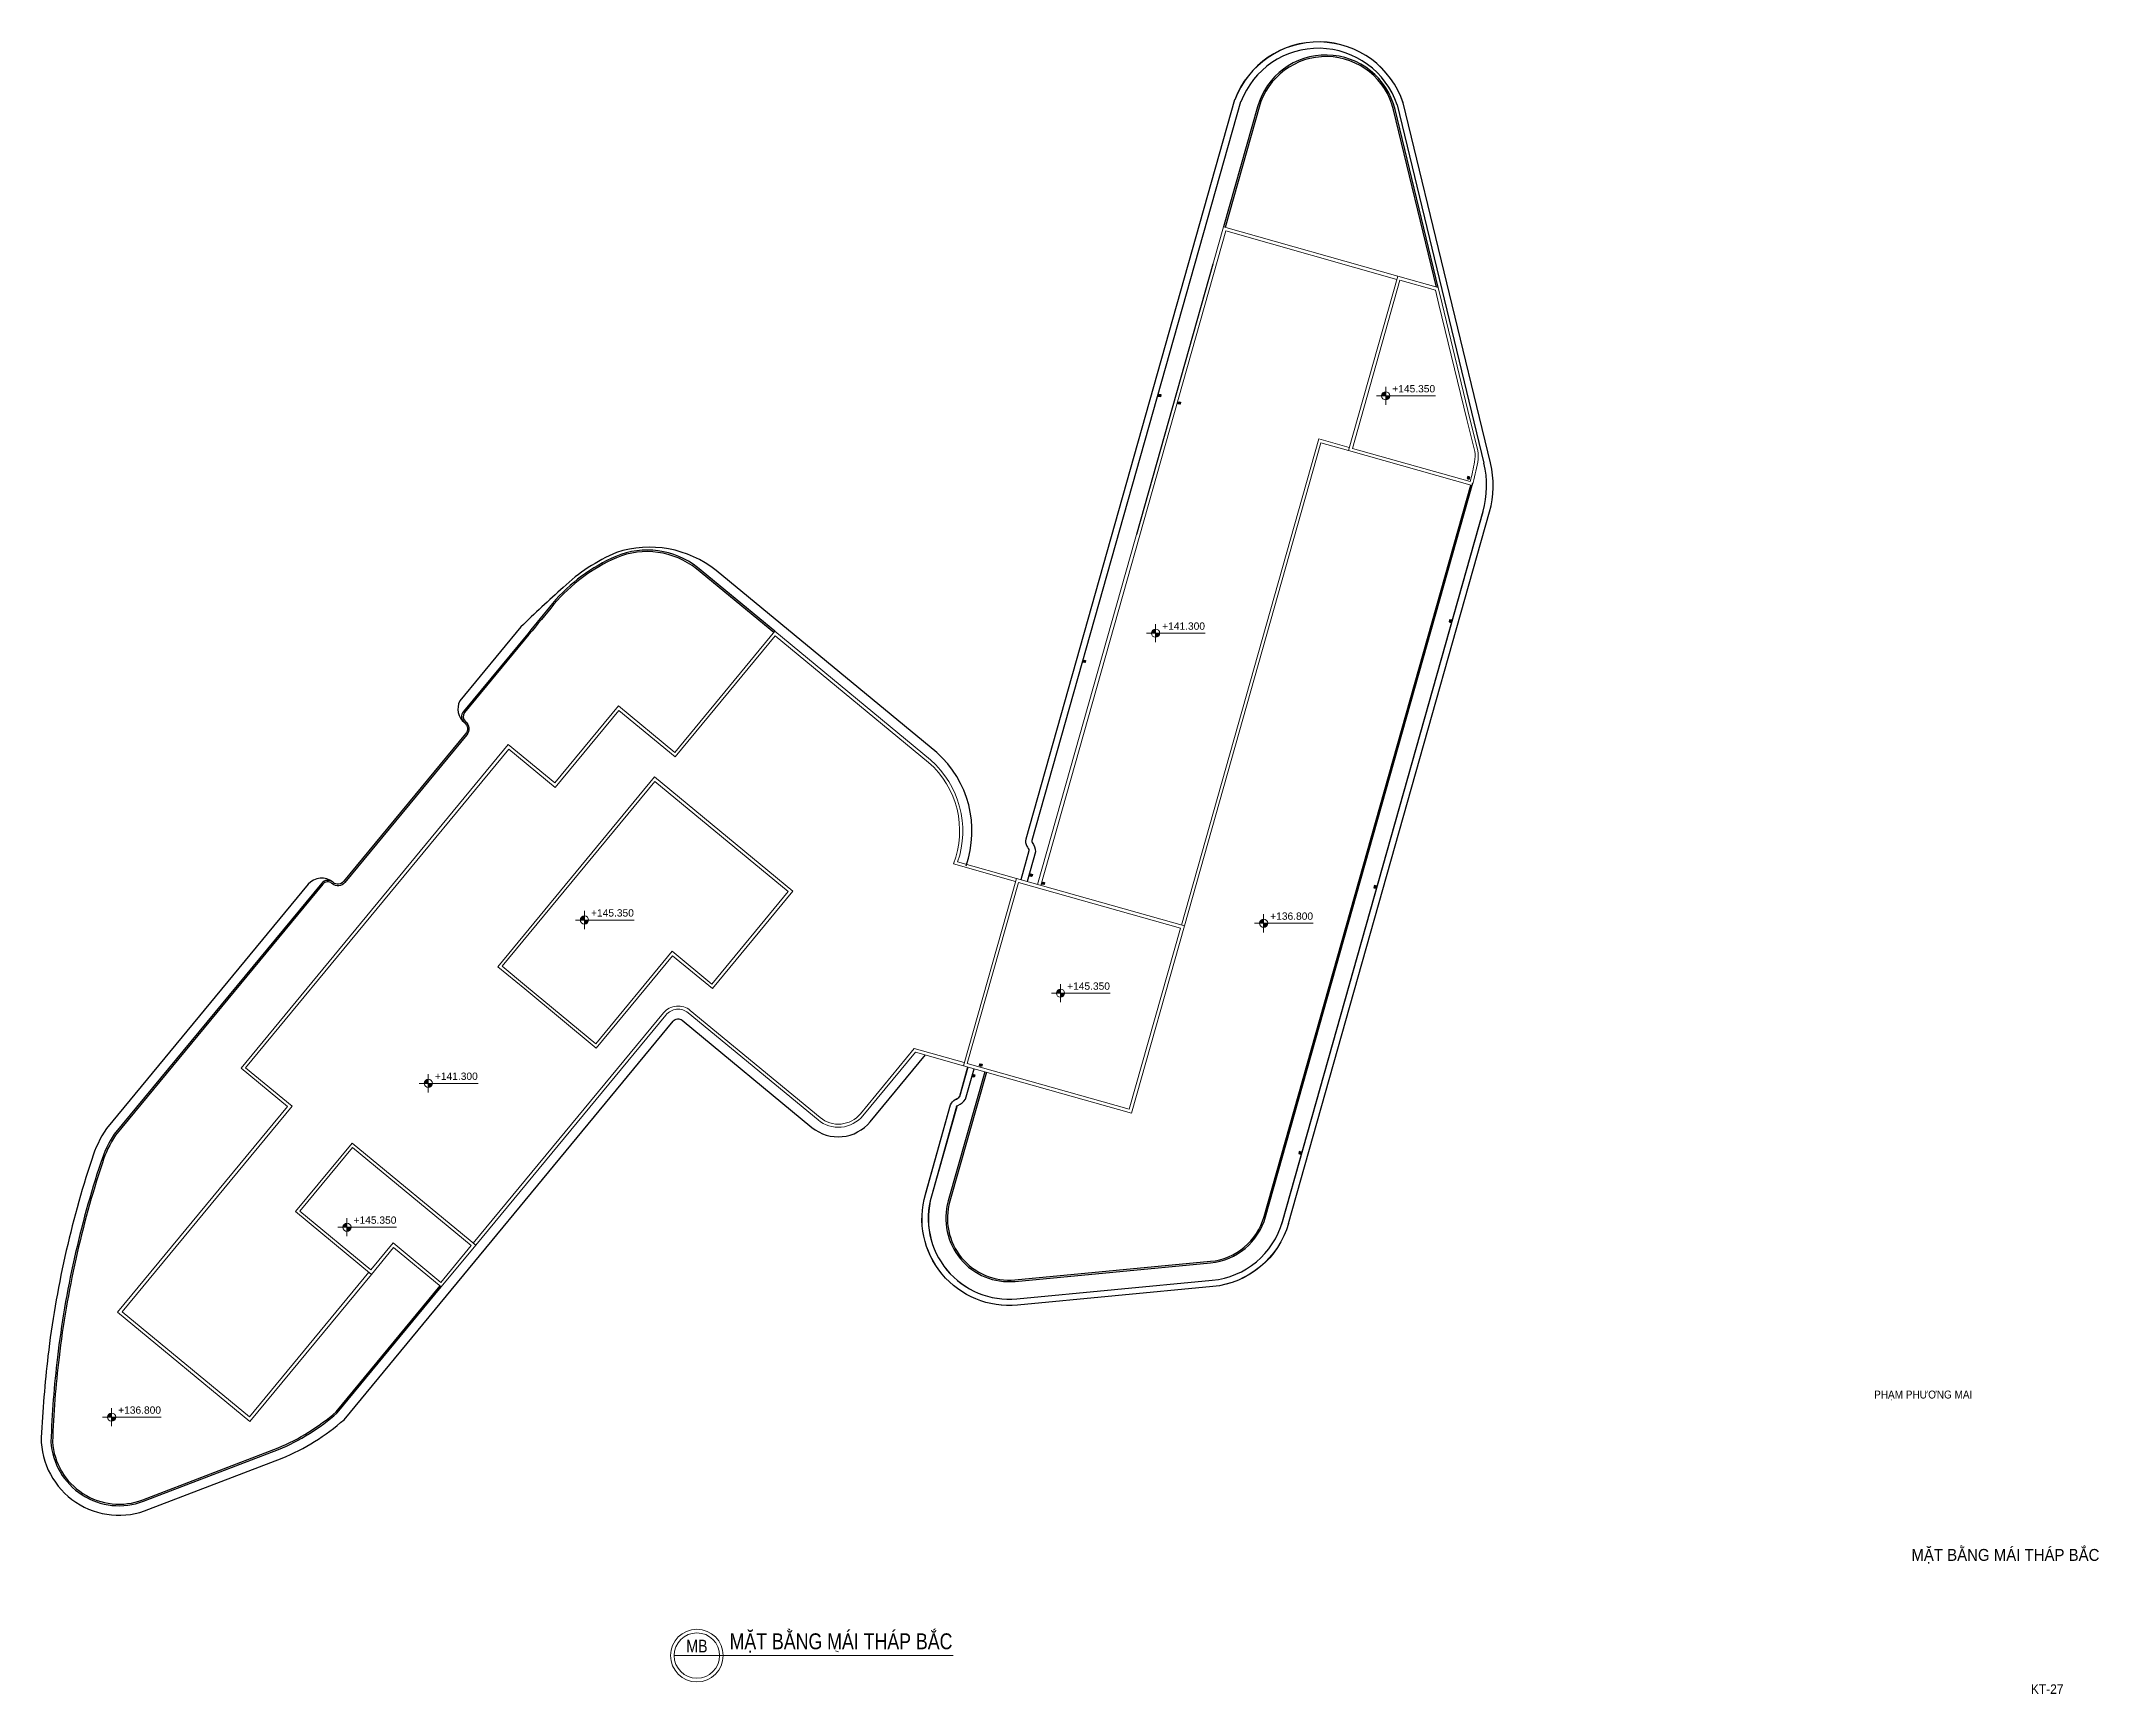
# Model space of a CAD drawing. Header units: millimetres. Extents: x 73618 to 212673, y -16124 to 209326.
# Drawn here: x 83110 to 212673, y 105261 to 209326 of the extents above; entities that cross this region are included whole.
import ezdxf
from ezdxf.enums import TextEntityAlignment as Align
from ezdxf.xclip import XClip

# ---------------------------------------------------------------- set-up
doc = ezdxf.new("R2010")
doc.units = ezdxf.units.MM
doc.header["$LTSCALE"] = 100
doc.header["$MEASUREMENT"] = 0
doc.header["$XCLIPFRAME"] = 0
doc.linetypes.add('Xref_NT1+NT2_MBDV Cot vach_220729$0$ACAD_ISO02W100', pattern=[15, 12, -3])
for name, color, linetype in [('A-CORE-OTLN', 160, 'Continuous'), ('A-WALL', 11, 'Continuous'), ('ccu12-Thay', 7, 'Continuous'), ('NDT Thiet bi', 40, 'Continuous'), ('Xref_NT1+NT2_MBDV Cot vach_220729$0$ccu12-Thay', 7, 'Continuous'), ('Xref_NT1+NT2_MBDV Cot vach_220729$0$KT-Net manh', 139, 'Continuous')]:
    doc.layers.add(name, color=color, linetype=linetype)
for name, color, linetype, lineweight in [('KT-Ghi chu', 7, 'Continuous', 15), ('KT-Net thay', 7, 'Continuous', 15), ('KT-TMB', 7, 'Continuous', 0), ('Xref_NT1+NT2_MBDV Cot vach_220729$0$KT-Kich thuoc', 159, 'Continuous', 18), ('Xref_NT1+NT2_MBDV Cot vach_220729$0$KT-Noi that', 36, 'Continuous', 9)]:
    doc.layers.add(name, color=color, linetype=linetype, lineweight=lineweight)
doc.styles.add('51KHUNG TEN$0$khung ten A1$1$Standard', font='VHARIAL.TTF', dxfattribs={"width": 0.9})
doc.styles.add('Arial', font='arial.ttf', dxfattribs={"width": 0.7})
doc.styles.add('font unicode ccu', font='arial.ttf')
doc.styles.add('Xref_NT1+NT2_MBDV Cot vach_220729$0$ROMANS', font='ROMANS.SHX')
doc.styles.add('Xref_NT1+NT2_MBDV Cot vach_220729$0$xref.N.Cot vach tang N2$0$DIM', font='vnsimli.shx', dxfattribs={"width": 0.7})
doc.dimstyles.new('Xref_NT1+NT2_MBDV Cot vach_220729$0$xref.N.Cot vach tang N2$0$CCU 1-100 A1', dxfattribs={"dimscale": 100, "dimtxt": 2.2, "dimasz": 1, "dimexe": 1, "dimexo": 0, "dimgap": 1, "dimtad": 1, "dimdec": 0, "dimdsep": 46, "dimtxsty": 'Xref_NT1+NT2_MBDV Cot vach_220729$0$xref.N.Cot vach tang N2$0$DIM', "dimblk1": 'Xref_NT1+NT2_MBDV Cot vach_220729$0$xref.N.Cot vach tang N2$0$_ARCHTICK', "dimblk2": 'Xref_NT1+NT2_MBDV Cot vach_220729$0$xref.N.Cot vach tang N2$0$_ARCHTICK', "dimsah": 1, "dimcen": 0, "dimdle": 1, "dimclrd": 256, "dimclre": 256, "dimclrt": 31, "dimadec": 0, "dimazin": 0, "dimtfac": 1, "dimtdec": 0, "dimtix": 1, "dimtmove": 2, "dimatfit": 3, "dimldrblk": 'Xref_NT1+NT2_MBDV Cot vach_220729$0$xref.N.Cot vach tang N2$0$_ARCHTICK', "dimfxl": 8, "dimtolj": 1, "dimarcsym": 0})

# ---------------------------------------------------------------- blocks, each defined once
blk = doc.blocks.new('*U23')
at = {"linetype": 'Continuous', "ltscale": 2}
blk.add_line((7.15, 0), (-7.15, 0), dxfattribs=at)
blk.add_lwpolyline([(7.15, 0), (80.7, 0)], dxfattribs=at)
for radius in [8.28, 7.15]:
    blk.add_circle((0, 0), radius, dxfattribs=at)
at = {"layer": 'KT-Ghi chu', "color": 7, "style": 'Arial', "width": 0.8}
for tag, p, height in [('TENHINHVE', (10.3, 2), 5), ('TILE', (10.65, -6.44), 3.5)]:
    blk.add_attdef(tag, p, '', height=height, dxfattribs=at)
at = {"layer": 'KT-Ghi chu', "color": 7, "style": 'Arial'}
for tag, width, p in [('CHITIET', 0.8, (0, 1)), ('KYHIEU', 0.45, (0, -4))]:
    blk.add_attdef(tag, text='', height=3, dxfattribs=dict(at, width=width)).set_placement(p, align=Align.CENTER)
blk = doc.blocks.new('Xref_NT1+NT2_MBDV Cot vach_220729$0$xref.N.Cot vach tang N2$0$_Open90')
at = {"color": 0, "linetype": 'ByBlock', "lineweight": -2}
for p, q in [((0, 0), (-1, 0)), ((-0.5, 0.5), (0, 0)), ((0, 0), (-0.5, -0.5))]:
    blk.add_line(p, q, dxfattribs=at)
blk = doc.blocks.new('*D14')
at = {"layer": 'Defpoints', "color": 0, "transparency": 16777216}
for p in [(-424, -515), (-353, -515, 0), (-353, -2115, 0)]:
    blk.add_point(p, dxfattribs=at)
at = {"layer": 'Xref_NT1+NT2_MBDV Cot vach_220729$0$KT-Noi that', "color": 5, "transparency": 16777216}
for p, q in [((-353, -515), (-474, -515)), ((-424, -565), (-424, -1155)), ((-353, -2115), (-474, -2115)), ((-424, -2065), (-424, -1512))]:
    blk.add_line(p, q, dxfattribs=at)
at = {"layer": 'Xref_NT1+NT2_MBDV Cot vach_220729$0$KT-Noi that', "color": 5, "transparency": 16777216, "xscale": 50, "yscale": 50, "zscale": 50}
for p, rotation in [((-424, -515), 90), ((-424, -2115), 270)]:
    blk.add_blockref('Xref_NT1+NT2_MBDV Cot vach_220729$0$xref.N.Cot vach tang N2$0$_Open90', p, dxfattribs=dict(at, rotation=rotation))
at = {"layer": 'Xref_NT1+NT2_MBDV Cot vach_220729$0$KT-Noi that', "color": 5, "transparency": 16777216, "insert": (-424, -1333), "char_height": 110, "attachment_point": 5, "rotation": 90, "style": 'Xref_NT1+NT2_MBDV Cot vach_220729$0$xref.N.Cot vach tang N2$0$DIM'}
blk.add_mtext('\\A1;1600', dxfattribs=at)
blk = doc.blocks.new('Xref_NT1+NT2_MBDV Cot vach_220729$0$xref.N.Cot vach tang N2$0$_ARCHTICK')
at = {"color": 0, "linetype": 'ByBlock', "const_width": 0.15}
blk.add_lwpolyline([(-0.5, -0.5), (0.5, 0.5)], dxfattribs=at)
blk = doc.blocks.new('*D15')
at = {"layer": 'Defpoints', "color": 0, "transparency": 16777216}
for p in [(-2310, -615), (-2310, -827), (-210, -615)]:
    blk.add_point(p, dxfattribs=at)
at = {"layer": 'Xref_NT1+NT2_MBDV Cot vach_220729$0$KT-Noi that', "color": 5, "transparency": 16777216}
for p, q in [((-2310, -615), (-2310, -877)), ((-260, -827), (-2260, -827)), ((-210, -615), (-210, -877))]:
    blk.add_line(p, q, dxfattribs=at)
at = {"layer": 'Xref_NT1+NT2_MBDV Cot vach_220729$0$KT-Noi that', "color": 5, "transparency": 16777216, "xscale": 50, "yscale": 50, "zscale": 50, "rotation": 180}
blk.add_blockref('Xref_NT1+NT2_MBDV Cot vach_220729$0$xref.N.Cot vach tang N2$0$_Open90', (-2310, -827), dxfattribs=at)
at = {"layer": 'Xref_NT1+NT2_MBDV Cot vach_220729$0$KT-Noi that', "color": 5, "transparency": 16777216, "xscale": 50, "yscale": 50, "zscale": 50}
blk.add_blockref('Xref_NT1+NT2_MBDV Cot vach_220729$0$xref.N.Cot vach tang N2$0$_Open90', (-210, -827), dxfattribs=at)
at = {"layer": 'Xref_NT1+NT2_MBDV Cot vach_220729$0$KT-Noi that', "color": 5, "transparency": 16777216, "insert": (-1260, -722), "char_height": 110, "attachment_point": 5, "style": 'Xref_NT1+NT2_MBDV Cot vach_220729$0$xref.N.Cot vach tang N2$0$DIM'}
blk.add_mtext('\\A1;2100', dxfattribs=at)
blk = doc.blocks.new('WWWWW11')
at = {"layer": 'ccu12-Thay', "color": 251}
for p, q in [((596220.8, 2307391.75, -0.04), (596207.66, 2307345.22, -0.04)), ((596223.43, 2307321.23, -0.04), (596236.07, 2307365.96, -0.04)), ((596223.81, 2307321.12, -0.04), (596236.47, 2307365.92, -0.04))]:
    blk.add_line(p, q, dxfattribs=at)
at = {"layer": 'ccu12-Thay', "color": 251, "extrusion": (-3.81165e-21, -3.29453e-06, 1)}
for points, elevation in [([(596203.51, 2307343.63, 0.304579), (596201.67, 2307350.76), (596187.78, 2307362.23, 0.252641), (596181.5, 2307363.36, 0.090278), (596178.14, 2307361.16, 0.010865), (596175.48, 2307358.68), (596171.63, 2307354.02)], -7.62), ([(596171.67, 2307354.07), (596171.63, 2307354.02), (596171.63, 2307354.02, 0.34775), (596171.93, 2307352.65)], -7.63), ([(596163.64, 2307342.61, -0.000441), (596163.64, 2307342.61), (596163.64, 2307342.61, 0.410403), (596162.09, 2307342.47), (596149.39, 2307327.09, 0.072498), (596148.46, 2307325.15, 0.050293), (596145.7, 2307312.76, 0.014313), (596145.27, 2307307.63, 0.533325), (596152.06, 2307303.12), (596160.44, 2307306.33, 0.081313), (596164.35, 2307308.76), (596185.07, 2307333.86, -0.414214), (596185.63, 2307333.91), (596193.81, 2307327.16, 0.414702), (596197.47, 2307327.52), (596200.95, 2307331.73)], -7.62), ([(596163.64, 2307342.61), (596163.64, 2307342.61, 0.408777), (596162.09, 2307342.47), (596149.39, 2307327.09)], -7.63)]:
    blk.add_lwpolyline(points, format="xyb", dxfattribs=dict(at, elevation=elevation))
at = {"layer": 'ccu12-Thay', "color": 251}
for centre, radius, start, end in [((596225.7, 2307389.88, -0.04), 5.63, 18.4806, 159.3504), ((596225.7, 2307389.88, -0.04), 5.23, 18.6633, 159.1677), ((596230.61, 2307367.57, -0.04), 6.09, 344.2212, 13.6119)]:
    blk.add_arc(centre, radius, start, end, dxfattribs=at)
at = {"layer": 'KT-Net thay', "elevation": 0.01}
for points in [[(596172.48, 2307319.87), (596184.46, 2307334.37, -0.414214), (596186.15, 2307334.53), (596194.32, 2307327.78, 0.4148), (596196.86, 2307328.02), (596200.25, 2307332.13)], [(596172.64, 2307319.74), (596184.61, 2307334.24, -0.414214), (596186.02, 2307334.38), (596194.19, 2307327.63, 0.41477), (596197.01, 2307327.9), (596200.32, 2307331.91)]]:
    blk.add_lwpolyline(points, format="xyb", dxfattribs=at)
for points in [[(596233.24, 2307380.04), (596230.69, 2307380.76), (596227.59, 2307369.78), (596235.38, 2307367.58), (596235.44, 2307367.77), (596235.61, 2307368.46), (596235.71, 2307368.91), (596235.76, 2307369.25), (596235.76, 2307369.6), (596235.72, 2307369.85)], [(596206.68, 2307342.84), (596217.26, 2307339.85), (596213.93, 2307328.06), (596203.34, 2307331.05)]]:
    blk.add_wipeout(points).translate(0, 0, -0.04).dxf.layer = 'Xref_NT1+NT2_MBDV Cot vach_220729$0$ccu12-Thay'
at = {"layer": 'ccu12-Thay', "color": 251}
for p, q in [((596230.66, 2307391.56, -0.04), (596236.12, 2307368.98, -0.04)), ((596236.53, 2307369, -0.04), (596231.04, 2307391.67, -0.04))]:
    blk.add_line(p, q, dxfattribs=at)
at = {"layer": 'ccu12-Thay', "elevation": -0.04}
for points in [[(596233.24, 2307380.04), (596230.52, 2307391.26, 0.771545), (596221.86, 2307391.43), (596219.72, 2307383.86)], [(596233.13, 2307380.07), (596230.43, 2307391.24, 0.771545), (596221.96, 2307391.4), (596219.82, 2307383.83)], [(596204.69, 2307330.67), (596202.39, 2307322.53, 0.5292), (596206.6, 2307317.47), (596218.91, 2307318.63, 0.308212), (596222.37, 2307321.53)], [(596204.79, 2307330.64), (596202.49, 2307322.51, 0.529222), (596206.59, 2307317.57), (596218.9, 2307318.73, 0.308199), (596222.28, 2307321.55, 0.308199)]]:
    blk.add_lwpolyline(points, format="xyb", dxfattribs=at)
at = {"layer": 'ccu12-Thay', "color": 251, "elevation": -0.04}
for points in [[(596220.42, 2307391.87), (596207.27, 2307345.32, 0.211174), (596207.34, 2307344.88, -0.147045), (596207.47, 2307344.57), (596206.96, 2307342.76)], [(596207.66, 2307345.22, 0.189782), (596207.67, 2307345.11, -0.161304), (596207.88, 2307344.52), (596207.35, 2307342.65)], [(596223.81, 2307321.12, -0.308402), (596219.05, 2307317.14), (596206.74, 2307315.97, -0.528944), (596200.95, 2307322.95), (596202.54, 2307328.58, -0.211174), (596202.83, 2307328.92, 0.147045), (596203.11, 2307329.12), (596203.63, 2307330.97)], [(596202.92, 2307328.46, -0.189782), (596202.99, 2307328.55, 0.161304), (596203.47, 2307328.94), (596204.02, 2307330.86)], [(596202.92, 2307328.46, -0.189782), (596202.99, 2307328.55, 0.161304), (596203.47, 2307328.94), (596204.02, 2307330.86)], [(596202.92, 2307328.47), (596201.33, 2307322.84, 0.529001), (596206.7, 2307316.37), (596219.01, 2307317.54, 0.308368), (596223.43, 2307321.23)]]:
    blk.add_lwpolyline(points, format="xyb", dxfattribs=at)
at = {"layer": 'ccu12-Thay', "elevation": -0.04}
for points in [[(596222.37, 2307321.53), (596235.43, 2307367.74)], [(596222.28, 2307321.55), (596235.29, 2307367.61)]]:
    blk.add_lwpolyline(points, dxfattribs=at)
at = {"layer": 'ccu12-Thay', "color": 251}
blk.add_arc((596230.33, 2307367.58, -0.04), 5.96, 344.2212, 13.6119, dxfattribs=at)
at = {"layer": 'KT-Net thay'}
for p, q in [((596206.62, 2307342.65, -0.04), (596202.72, 2307343.75, -0.04)), ((596206.68, 2307342.84, -0.04), (596202.98, 2307343.88, -0.04)), ((596203.34, 2307331.05, -0.04), (596200.32, 2307331.91, -0.04))]:
    blk.add_line(p, q, dxfattribs=at)
at = {"layer": 'KT-Net thay', "elevation": -0.04}
for points in [[(596208.02, 2307342.46), (596219.72, 2307383.86)], [(596208.21, 2307342.4), (596219.86, 2307383.61)], [(596219.72, 2307383.86), (596230.69, 2307380.76)], [(596219.86, 2307383.61), (596230.64, 2307380.56)], [(596227.64, 2307369.97), (596225.72, 2307370.52), (596217.07, 2307339.9)], [(596227.59, 2307369.78), (596225.86, 2307370.27), (596217.26, 2307339.85)], [(596206.66, 2307342.79), (596206.68, 2307342.84)], [(596203.4, 2307331.24), (596200.25, 2307332.13)], [(596203.34, 2307331.05), (596203.34, 2307331.05), (596203.34, 2307331.05)]]:
    blk.add_lwpolyline(points, dxfattribs=at)
for points in [[(596233.49, 2307379.03), (596233.24, 2307380.04), (596230.69, 2307380.76), (596227.59, 2307369.78), (596235.38, 2307367.58, 0.028488), (596235.73, 2307369.05, 0.086764), (596235.73, 2307369.78), (596235.24, 2307371.78)], [(596233.29, 2307378.98), (596233.08, 2307379.88), (596230.83, 2307380.51), (596227.84, 2307369.92), (596235.25, 2307367.83, 0.024713), (596235.53, 2307369.08, 0.08587), (596235.54, 2307369.73), (596235.05, 2307371.73)]]:
    blk.add_lwpolyline(points, format="xyb", close=True, dxfattribs=at)
at = {"layer": 'KT-Net thay', "elevation": 0.01}
for points in [[(596202.98, 2307343.88, 0.30477), (596201.28, 2307350.3), (596191.47, 2307358.4), (596185.17, 2307350.77), (596181.62, 2307353.7), (596177.61, 2307348.85), (596174.69, 2307351.27), (596157.86, 2307330.89), (596160.79, 2307328.47), (596150.09, 2307315.52), (596158.42, 2307308.65), (596166.07, 2307317.91)], [(596202.72, 2307343.75, 0.314729), (596201.15, 2307350.15), (596191.49, 2307358.12), (596185.19, 2307350.49), (596181.65, 2307353.42), (596177.64, 2307348.57), (596174.72, 2307350.99), (596158.14, 2307330.92), (596161.07, 2307328.5), (596150.38, 2307315.55), (596158.39, 2307308.93), (596165.91, 2307318.04)]]:
    blk.add_lwpolyline(points, format="xyb", dxfattribs=at)
at = {"layer": 'KT-Net thay', "elevation": -0.04}
for points in [[(596206.68, 2307342.84), (596217.26, 2307339.85), (596213.93, 2307328.06), (596203.34, 2307331.05)], [(596206.81, 2307342.59), (596217.01, 2307339.71), (596213.79, 2307328.31), (596203.59, 2307331.19)]]:
    blk.add_lwpolyline(points, close=True, dxfattribs=at)
at = {"color": 2}
for points, z in [([(596174.02, 2307337.28), (596180.23, 2307332.15), (596185.03, 2307337.97), (596187.54, 2307335.9), (596192.6, 2307342.03), (596183.89, 2307349.23)], -0.04), ([(596164.85, 2307326.18), (596172.64, 2307319.74), (596170.47, 2307317.12), (596167.47, 2307319.61), (596166.07, 2307317.91), (596161.29, 2307321.86)], 0.01)]:
    blk.add_wipeout(points, dxfattribs=at).translate(0, 0, z).dxf.layer = 'A-WALL'
at = {"layer": 'KT-Net thay'}
for points, elevation in [([(596175.72, 2307335.88), (596180.23, 2307332.15), (596185.03, 2307337.97), (596187.54, 2307335.9), (596192.6, 2307342.03), (596183.89, 2307349.23), (596174.02, 2307337.28)], -0.04), ([(596175.84, 2307336.03), (596180.2, 2307332.43), (596185.01, 2307338.25), (596187.51, 2307336.18), (596192.32, 2307342.01), (596183.92, 2307348.95), (596174.3, 2307337.31)], -0.04), ([(596166.07, 2307317.91), (596167.47, 2307319.61), (596170.47, 2307317.12), (596172.64, 2307319.74), (596164.85, 2307326.18), (596161.29, 2307321.86)], 0.01), ([(596166.04, 2307318.19), (596167.44, 2307319.89), (596170.45, 2307317.4), (596172.36, 2307319.72), (596164.88, 2307325.89), (596161.57, 2307321.88)], 0.01)]:
    blk.add_lwpolyline(points, close=True, dxfattribs=dict(at, elevation=elevation))
at = {"layer": 'KT-Net thay', "elevation": -0.04}
for points in [[(596172.48, 2307319.87), (596172.64, 2307319.74)], [(596166.07, 2307317.91), (596165.91, 2307318.04)]]:
    blk.add_lwpolyline(points, dxfattribs=at)
at = {"layer": 'Xref_NT1+NT2_MBDV Cot vach_220729$0$ccu12-Thay', "extrusion": (-3.81165e-21, -3.29453e-06, 1), "elevation": -7.63}
for points in [[(596191.47, 2307358.4), (596186.6, 2307362.42, 0.272256), (596181.46, 2307363.12, 0.114295), (596177.48, 2307360.16, -0.000247), (596175.91, 2307358.25), (596171.86, 2307353.35, 0.413726), (596171.93, 2307352.65), (596171.93, 2307352.65, -0.414311), (596172, 2307351.94), (596164.31, 2307342.64, -0.414153), (596163.68, 2307342.58), (596163.64, 2307342.61, 0.414214), (596162.94, 2307342.54), (596149.88, 2307326.73, 0.071626), (596149.03, 2307324.96, 0.050313), (596146.3, 2307312.69, 0.020998), (596145.89, 2307307.37, 0.50406), (596151.71, 2307303.62), (596160.22, 2307306.88, 0.080267), (596163.92, 2307309.18), (596170.47, 2307317.12)], [(596191.4, 2307358.33), (596186.54, 2307362.34, 0.272153), (596181.5, 2307363.03, 0.114259), (596177.56, 2307360.1, -0.000247), (596175.99, 2307358.19), (596171.94, 2307353.29, 0.413691), (596171.99, 2307352.72), (596171.99, 2307352.72, -0.414311), (596172.07, 2307351.88), (596164.39, 2307342.58, -0.414153), (596163.62, 2307342.5), (596163.58, 2307342.53, 0.414214), (596163.01, 2307342.48), (596149.96, 2307326.67, 0.07147), (596149.13, 2307324.93, 0.050316), (596146.4, 2307312.68, 0.020978), (596145.99, 2307307.37, 0.503675), (596151.67, 2307303.71), (596160.19, 2307306.98, 0.080087), (596163.84, 2307309.25), (596170.4, 2307317.19)]]:
    blk.add_lwpolyline(points, format="xyb", dxfattribs=at)
blk = doc.blocks.new('*U29')
at = {"layer": 'KT-Ghi chu'}
h = blk.add_hatch(color=256, dxfattribs=at)
edge = h.paths.add_edge_path()
edge.add_ellipse((286, 0), major_axis=(91.4, 91.4), ratio=1, start_angle=45, end_angle=135)
edge.add_line((156, 0), (286, 0))
edge.add_line((286, 0), (286, 129))
h = blk.add_hatch(color=256, dxfattribs=at)
edge = h.paths.add_edge_path()
edge.add_ellipse((286, 0), major_axis=(91.4, 91.4), ratio=1, start_angle=225, end_angle=315)
edge.add_line((415, 0), (286, 0))
edge.add_line((286, 0), (286, -129))
for p, q in [((286, 286), (286, -286)), ((1850, 0), (0, 0))]:
    blk.add_line(p, q, dxfattribs=at)
blk.add_circle((286, 0), 129, dxfattribs=at)
at = {"style": 'font unicode ccu'}
for tag, p in [('FL', (493, 109)), ('SL', (490, -337))]:
    blk.add_attdef(tag, p, '', height=230, dxfattribs=at)
blk = doc.blocks.new('BA')
at = {"layer": 'NDT Thiet bi'}
for p, q in [((-23606, -408374), (-23661, -408374)), ((-23606, -408374), (-23659, -408360)), ((-23606, -408374), (-23659, -408389)), ((-23606, -408374), (-23654, -408347)), ((-23606, -408374), (-23654, -408402)), ((-23645, -408335), (-23606, -408374)), ((-23645, -408413), (-23606, -408374)), ((-23606, -408374), (-23633, -408327)), ((-23606, -408374), (-23633, -408422)), ((-23606, -408374), (-23620, -408321)), ((-23606, -408374), (-23620, -408428)), ((-23606, -408391), (-23606, -408319)), ((-23606, -408374), (-23592, -408321)), ((-23606, -408374), (-23578, -408327)), ((-23567, -408335), (-23606, -408374)), ((-23606, -408374), (-23558, -408347)), ((-23606, -408374), (-23553, -408360)), ((-23606, -408374), (-23551, -408374)), ((-23606, -408374), (-23578, -408422)), ((-23606, -408374), (-23553, -408389)), ((-23606, -408374), (-23558, -408402)), ((-23567, -408413), (-23606, -408374)), ((-23606, -408374), (-23592, -408428)), ((-23606, -408391), (-23606, -408429)), ((-23589, -408374), (-23551, -408374))]:
    blk.add_line(p, q, dxfattribs=at)
blk.add_lwpolyline([(-23680, -408448), (-23532, -408448), (-23532, -408301), (-23680, -408301)], close=True, dxfattribs=at)
blk.add_circle((-23606, -408374), 55, dxfattribs=at)
blk = doc.blocks.new('Xref_NT1+NT2_MBDV Cot vach_220729$0$TMCC')
at = {"layer": 'Xref_NT1+NT2_MBDV Cot vach_220729$0$KT-Noi that', "linetype": 'Continuous', "ltscale": 2}
for p, q in [((-2510, -665, 0), (-2560, -665, 0)), ((-2560, -665, 0), (-2560, -715, 0)), ((-2560, -715, 0), (-2510, -715, 0)), ((-2555, -1815, 0), (-2555, -715, 0)), ((-2515, -215, 0), (-2515, -2440, 0)), ((-2465, -215, 0), (-2515, -215, 0)), ((-2510, -715, 0), (-2510, -665, 0)), ((-2465, -2440, 0), (-2465, -215, 0)), ((-2310, -715, 0), (-2385, -715, 0)), ((-185, -490, 0), (-2310, -490, 0)), ((-2310, -490, 0), (-2310, -515, 0)), ((-210, -515, 0), (-2310, -515, 0)), ((-2310, -515, 0), (-2310, -715, 0)), ((-1938.3, -164.7, 0), (-1932.3, -167.2, 0)), ((-1938.3, -247.2, 0), (-1938.3, -164.7, 0)), ((-1932.3, -244.7, 0), (-1938.3, -247.2, 0)), ((-1932.3, -167.2, 0), (-1930.1, -202.2, 0)), ((-1930.1, -209.7, 0), (-1932.3, -244.7, 0)), ((-1930.1, -202.2, 0), (-1905.4, -202.2, 0)), ((-1905.4, -209.7, 0), (-1930.1, -209.7, 0)), ((-1905.4, -202.2, 0), (-1895.4, -202, 0)), ((-1895.4, -210.5, 0), (-1905.4, -209.7, 0)), ((-1895.4, -202, 0), (-1870, -201.5, 0)), ((-1870, -210.5, 0), (-1895.4, -210.5, 0)), ((-1870, -201.5, 0), (-1870, -210.5, 0)), ((-1839.3, -261.4, 0), (-1839.3, -150.6, 0)), ((-1798.8, -146, 0), (-1834.7, -146, 0)), ((-1798.8, -266, 0), (-1834.7, -266, 0)), ((-1794.2, -141.4, 0), (-1794.2, -110.6, 0)), ((-1794.2, -301.4, 0), (-1794.2, -270.6, 0)), ((-978.4, -106, 0), (-1789.6, -106, 0)), ((-978.4, -306, 0), (-1789.6, -306, 0)), ((-1652, -306, 0), (-1652, -106, 0)), ((-1652, -106, 0), (-1118, -106, 0)), ((-1652, -281, 0), (-1652, -131, 0)), ((-1652, -131, 0), (-1118, -131, 0)), ((-1118, -281, 0), (-1652, -281, 0)), ((-1118, -306, 0), (-1652, -306, 0)), ((-1485, -1000, 0), (-1285, -1000, 0)), ((-1485, -1530, 0), (-1485, -1000, 0)), ((-1460, -1000, 0), (-1310, -1000, 0)), ((-1460, -1530, 0), (-1460, -1000, 0)), ((-1439.5, -419, 0), (-1442, -411, 0)), ((-1442, -411, 0), (-1328, -411, 0)), ((-1390, -423, 0), (-1439.5, -419, 0)), ((-1393, -462, 0), (-1390, -452, 0)), ((-1393, -500, 0), (-1393, -462, 0)), ((-1377, -500, 0), (-1393, -500, 0)), ((-1390, -452, 0), (-1390, -423, 0)), ((-1330.5, -419, 0), (-1380, -423, 0)), ((-1380, -423, 0), (-1380, -452, 0)), ((-1380, -452, 0), (-1377, -462, 0)), ((-1377, -462, 0), (-1377, -500, 0)), ((-1328, -411, 0), (-1330.5, -419, 0)), ((-1310, -1000, 0), (-1310, -1530, 0)), ((-1285, -1000, 0), (-1285, -1530, 0)), ((-1118, -106, 0), (-1118, -306, 0)), ((-1118, -131, 0), (-1118, -281, 0)), ((-973.8, -141.4, 0), (-973.8, -110.6, 0)), ((-973.8, -301.4, 0), (-973.8, -270.6, 0)), ((-933.9, -146, 0), (-969.2, -146, 0)), ((-933.9, -266, 0), (-969.2, -266, 0)), ((-929.3, -261.4, 0), (-929.3, -150.6, 0)), ((-900, -210.5, 0), (-900, -201.5, 0)), ((-900, -201.5, 0), (-874.6, -201.5, 0)), ((-874.6, -210, 0), (-900, -210.5, 0)), ((-874.6, -201.5, 0), (-864.6, -202.2, 0)), ((-864.6, -209.7, 0), (-874.6, -210, 0)), ((-864.6, -202.2, 0), (-840, -202.2, 0)), ((-840, -209.7, 0), (-864.6, -209.7, 0)), ((-840, -202.2, 0), (-837.8, -167.2, 0)), ((-837.8, -244.7, 0), (-840, -209.7, 0)), ((-837.8, -167.2, 0), (-831.8, -164.7, 0)), ((-831.8, -247.2, 0), (-837.8, -244.7, 0)), ((-831.8, -164.7, 0), (-831.8, -247.2, 0)), ((-210, -2115, 0), (-210, -515, 0)), ((-185, -2140, 0), (-185, -490, 0)), ((-2560, -1865, 0), (-2560, -1815, 0)), ((-2560, -1815, 0), (-2510, -1815, 0)), ((-2510, -1865, 0), (-2560, -1865, 0)), ((-2515, -2440, 0), (-2465, -2440, 0)), ((-2510, -1815, 0), (-2510, -1865, 0)), ((-2385, -1815, 0), (-2310, -1815, 0)), ((-2310, -1815, 0), (-2310, -2115, 0)), ((-2310, -2115, 0), (-210, -2115, 0)), ((-2310, -2115, 0), (-2310, -2140, 0)), ((-2310, -2140, 0), (-185, -2140, 0)), ((-1285, -1530, 0), (-1485, -1530, 0)), ((-1310, -1530, 0), (-1460, -1530, 0)), ((-1442, -2269, 0), (-1439.5, -2261, 0)), ((-1328, -2269, 0), (-1442, -2269, 0)), ((-1439.5, -2261, 0), (-1390, -2257, 0)), ((-1393, -2218, 0), (-1393, -2180, 0)), ((-1393, -2180, 0), (-1377, -2180, 0)), ((-1390, -2228, 0), (-1393, -2218, 0)), ((-1390, -2257, 0), (-1390, -2228, 0)), ((-1377, -2218, 0), (-1380, -2228, 0)), ((-1380, -2228, 0), (-1380, -2257, 0)), ((-1380, -2257, 0), (-1330.5, -2261, 0)), ((-1377, -2180, 0), (-1377, -2218, 0)), ((-1330.5, -2261, 0), (-1328, -2269, 0))]:
    blk.add_line(p, q, dxfattribs=at)
at = {"layer": 'Xref_NT1+NT2_MBDV Cot vach_220729$0$KT-Noi that', "linetype": 'Xref_NT1+NT2_MBDV Cot vach_220729$0$ACAD_ISO02W100', "ltscale": 2}
for p, q in [((-185, -490, 0), (-2310, -2127.5, 0)), ((-185, -2140, 0), (-2310, -490, 0))]:
    blk.add_line(p, q, dxfattribs=at)
at = {"layer": 'Xref_NT1+NT2_MBDV Cot vach_220729$0$KT-Noi that', "linetype": 'Continuous', "ltscale": 2, "elevation": 0}
for points in [[(-2510, -715), (-2465, -715), (-2465, -1265), (-2510, -1265)], [(-2510, -1265), (-2465, -1265), (-2465, -1815), (-2510, -1815)], [(-2385, -2430), (-2385, -225), (-2435, -225), (-2435, -2430)], [(-2435, -715), (-2390, -715), (-2390, -1265), (-2435, -1265)], [(-2435, -1265), (-2390, -1265), (-2390, -1815), (-2435, -1815)], [(-1385, -411), (-796.8, -411), (-796.8, -100), (-701.8, -100), (-701.8, -65), (-831.8, -65), (-831.8, -381), (-1385, -381), (-1938.3, -381), (-1938.3, -65), (-2068.3, -65), (-2068.3, -100), (-1973.3, -100), (-1973.3, -411), (-1385, -411)], [(-1385, -2269), (-1210, -2269), (-1210, -2465), (-1385, -2465), (-1560, -2465), (-1560, -2269), (-1385, -2269)]]:
    blk.add_lwpolyline(points, close=True, dxfattribs=at)
for points in [[(-2495, -1265), (-2495, -715)], [(-2495, -1815), (-2495, -1265)], [(-2480, -1265), (-2480, -715)], [(-2480, -1815), (-2480, -1265)], [(-2420, -1265), (-2420, -715)], [(-2420, -1815), (-2420, -1265)], [(-2405, -1265), (-2405, -715)], [(-2405, -1815), (-2405, -1265)]]:
    blk.add_lwpolyline(points, dxfattribs=at)
at = {"layer": 'Xref_NT1+NT2_MBDV Cot vach_220729$0$KT-Noi that', "linetype": 'Continuous', "ltscale": 2}
for centre, radius in [((-1685, -206, 0), 14.5), ((-1085, -206, 0), 17.5)]:
    blk.add_circle(centre, radius, dxfattribs=at)
for centre, start, end in [((-1834.7, -150.6, 0), 90, 180), ((-1834.7, -261.4, 0), 180, 270), ((-1798.8, -141.4, 0), 270, 0), ((-1798.8, -270.6, 0), 0, 90), ((-1789.6, -110.6, 0), 90, 180), ((-1789.6, -301.4, 0), 180, 270), ((-978.4, -110.6, 0), 0, 90), ((-978.4, -301.4, 0), 270, 0), ((-969.2, -141.4, 0), 180, 270), ((-969.2, -270.6, 0), 90, 180), ((-933.9, -150.6, 0), 0, 90), ((-933.9, -261.4, 0), 270, 0)]:
    blk.add_arc(centre, 4.61, start, end, dxfattribs=at)
at = {"layer": 'Xref_NT1+NT2_MBDV Cot vach_220729$0$KT-Noi that', "linetype": 'Continuous', "ltscale": 2, "style": 'Xref_NT1+NT2_MBDV Cot vach_220729$0$ROMANS', "width": 0.75}
for p in [(-2110, -595, 0), (-2110, -2035, 0)]:
    blk.add_text('COP', height=100, dxfattribs=at).set_placement(p, align=Align.MIDDLE)
at = {"layer": 'Xref_NT1+NT2_MBDV Cot vach_220729$0$KT-Noi that', "color": 5}
dim = blk.add_linear_dim(base=(-2310, -826.7, 0), p1=(-210, -615, 0), p2=(-2310, -615, 0), angle=180, dimstyle='Xref_NT1+NT2_MBDV Cot vach_220729$0$xref.N.Cot vach tang N2$0$CCU 1-100 A1', override={"dimscale": 50, "dimblk1": 'Xref_NT1+NT2_MBDV Cot vach_220729$0$xref.N.Cot vach tang N2$0$_Open90', "dimblk2": 'Xref_NT1+NT2_MBDV Cot vach_220729$0$xref.N.Cot vach tang N2$0$_Open90', "dimclrd": 5, "dimclre": 5, "dimclrt": 5, "dimlwd": 65535, "dimlwe": 65535}, dxfattribs=at)
dim.commit()
dim.dimension.update_dxf_attribs({"geometry": '*D15', "text_midpoint": (-1260, -721.7, 0)})
dim = blk.add_linear_dim(base=(-424.2, -515, 0), p1=(-353.1, -2115, 0), p2=(-353.1, -515, 0), angle=270, dimstyle='Xref_NT1+NT2_MBDV Cot vach_220729$0$xref.N.Cot vach tang N2$0$CCU 1-100 A1', override={"dimscale": 50, "dimblk1": 'Xref_NT1+NT2_MBDV Cot vach_220729$0$xref.N.Cot vach tang N2$0$_Open90', "dimblk2": 'Xref_NT1+NT2_MBDV Cot vach_220729$0$xref.N.Cot vach tang N2$0$_Open90', "dimclrd": 5, "dimclre": 5, "dimclrt": 5, "dimlwd": 65535, "dimlwe": 65535}, dxfattribs=at)
dim.commit()
dim.dimension.update_dxf_attribs({"geometry": '*D14', "text_midpoint": (-424.2, -1333.3, 0), "dimtype": 128})
blk = doc.blocks.new('A$C667142F9')
at = {"layer": 'Xref_NT1+NT2_MBDV Cot vach_220729$0$KT-Net manh'}
blk.add_line((2769, 1269), (1942, 267), dxfattribs=at)
at = {"layer": 'Xref_NT1+NT2_MBDV Cot vach_220729$0$KT-Net manh', "elevation": 0}
for points in [[(2002, 340), (2232, 77), (2175, 7), (2140, 36)], [(2005, 344), (2239, 77), (2175, 0), (2137, 32)], [(2706, 1192), (3012, 1013), (3076, 1090), (3037, 1122)], [(2709, 1196), (3011, 1020), (3069, 1090), (3034, 1118)]]:
    blk.add_lwpolyline(points, dxfattribs=at)
at = {"layer": 'Xref_NT1+NT2_MBDV Cot vach_220729$0$KT-Noi that', "rotation": 140.448826737169}
blk.add_blockref('Xref_NT1+NT2_MBDV Cot vach_220729$0$TMCC', (-455, 1448), dxfattribs=at)

msp = doc.modelspace()

# ---------------------------------------------------------------- linework, layer by layer
at = {"layer": 'A-WALL'}
msp.add_line((152089.5, 178274.8, 0.2), (156898.7, 195294.3, 0), dxfattribs=at)
at = {"layer": 'A-WALL', "color": 2}
msp.add_line((127665.8, 152440.8, 0), (130439.8, 155799.8, 0), dxfattribs=at)
at = {"layer": 'ccu12-Thay', "color": 251}
for p, q in [((161265.7, 134992.3, 0), (173904.4, 179719.9, 0)), ((161650.6, 134883.5, 0), (174308.6, 179679.3, 0))]:
    msp.add_line(p, q, dxfattribs=at)
at = {"layer": 'ccu12-Thay', "color": 251, "elevation": 0}
for points in [[(161650.5, 134883, -0.30840156), (156887.9, 130904.1), (144578, 129737.2, -0.52894361), (138786.1, 136711.3), (140377.6, 142343.7, -0.21117385), (140668.7, 142679.6, 0.14704548), (140946.2, 142880.1), (141470, 144733.6)], [(140761, 142229.3), (139170.8, 136601.7, 0.52900069), (144539.9, 130135.3), (156849.5, 131302.3, 0.30836815), (161265.7, 134992.3)]]:
    msp.add_lwpolyline(points, format="xyb", dxfattribs=at)
at = {"layer": 'Xref_NT1+NT2_MBDV Cot vach_220729$0$ccu12-Thay'}
msp.add_arc((163534.6, 203647, 0), 5634.9, 18.480592, 159.350397, dxfattribs=at)
at = {"layer": 'Xref_NT1+NT2_MBDV Cot vach_220729$0$KT-Kich thuoc', "ltscale": 0.5}
msp.add_line((133324.5, 107911.3, 2.3), (133132.1, 107965.6, 2.3), dxfattribs=at)

# ---------------------------------------------------------------- block references
at = {"layer": 'A-CORE-OTLN'}
msp.add_blockref('A$C667142F9', (121334.5, 158401.2, 0), dxfattribs=at)
at = {"layer": 'KT-Ghi chu'}
ref = msp.add_blockref('*U23', (124397.3, 107670), dxfattribs=dict(at, xscale=200, yscale=200, zscale=200))
ref.add_attrib('CHITIET', 'MB', dxfattribs={"color": 7, "height": 800, "style": 'Arial', "width": 0.8}).set_placement((124397.3, 107870), align=Align.CENTER)
ref.add_attrib('TENHINHVE', 'MẶT BẰNG MÁI THÁP BẮC', (126457.6, 108069.3), dxfattribs={"color": 7, "height": 1000, "style": 'Arial', "width": 0.8})

# ---------------------------------------------------------------- texts
at = {"color": 1, "style": '51KHUNG TEN$0$khung ten A1$1$Standard', "width": 0.9}
for s, height, p in [('PH¹M PH¦¥NG MAI', 500.595, (198524.2, 123856.9)), ('MÆT B»NG M¸I TH¸P B¾C', 750, (200869.6, 113633.2)), ('KT-27', 600, (208392.6, 105260.6))]:
    msp.add_text(s, height=height, dxfattribs=at).set_placement(p)

# ---------------------------------------------------------------- next in the draw order: block references
at = {"layer": 'KT-TMB'}
ref = msp.add_blockref('WWWWW11', (-596062164.5, -2307186235.1, 44), dxfattribs=dict(at, xscale=1000, yscale=1000, zscale=1000))
XClip(ref).set_block_clipping_path([(596132.3762404778, 2307293.9483367004), (596260.331819297, 2307405.3419081317)])

# ---------------------------------------------------------------- next in the draw order: block references
at = {"zscale": 0.934189573260487}
for p, xscale, yscale, rotation in [((531399.6, 130066.5, 0), -0.9341895732604869, 0.9341895732604869, 258.1214181317085), ((532639.8, 129596.7, 0), -0.9341895732604869, 0.9341895732604869, 258.1214181317085), ((47606.6, -179149.1, 0), 0.934189573260487, 0.934189573260487, 164.1544848919402), ((46460.7, -188169, 0), 0.934189573260487, 0.934189573260487, 164.1544848919402), ((526653.9, 113326.2, -0.1), -0.9341895732604869, 0.9341895732604869, 258.1214181317085), ((523311.9, 99859.7, 0), -0.9341895732604869, 0.9341895732604869, 258.1214181317085), ((524078.4, 99350.9, 0), -0.9341895732604869, 0.9341895732604869, 258.1214181317085), ((41729.2, -204913.4, 0), 0.934189573260487, 0.934189573260487, 164.1544848919402), ((519683.9, 87232.6, 0), -0.9341895732604869, 0.9341895732604869, 258.1214181317085), ((520138.5, 87905.6, 0), -0.9341895732604869, 0.9341895732604869, 258.1214181317085), ((36997.7, -221657.7, 0), 0.934189573260487, 0.934189573260487, 164.1544848919402)]:
    msp.add_blockref('BA', p, dxfattribs=dict(at, xscale=xscale, yscale=yscale, rotation=rotation))
at = {"layer": 'KT-Ghi chu'}
ref = msp.add_blockref('*U29', (167198.4, 186991.6, 0), dxfattribs=dict(at, xscale=2, yscale=2, zscale=2))
ref.add_attrib('FL', '+145.350', (168185.3, 187210.5, 0), dxfattribs={"layer": '0', "height": 460, "style": 'font unicode ccu'})
ref = msp.add_blockref('*U29', (152707, 172045.1), dxfattribs=dict(at, xscale=2, yscale=2, zscale=2))
ref.add_attrib('FL', '+141.300', (153694, 172264), dxfattribs={"layer": '0', "height": 460, "style": 'font unicode ccu'})
ref = msp.add_blockref('*U29', (116746.1, 153985.8, 0), dxfattribs=dict(at, xscale=2, yscale=2, zscale=2))
ref.add_attrib('FL', '+145.350', (117733, 154204.7, 0), dxfattribs={"layer": '0', "height": 460, "style": 'font unicode ccu'})
ref = msp.add_blockref('*U29', (159511.7, 153782.8, 0), dxfattribs=dict(at, xscale=2, yscale=2, zscale=2))
ref.add_attrib('FL', '+136.800', (160498.6, 154001.7, 0), dxfattribs={"layer": '0', "height": 460, "style": 'font unicode ccu'})
ref = msp.add_blockref('*U29', (146723.5, 149376.9, 0), dxfattribs=dict(at, xscale=2, yscale=2, zscale=2))
ref.add_attrib('FL', '+145.350', (147710.5, 149595.7, 0), dxfattribs={"layer": '0', "height": 460, "style": 'font unicode ccu'})
ref = msp.add_blockref('*U29', (106916.6, 143702.1), dxfattribs=dict(at, xscale=2, yscale=2, zscale=2))
ref.add_attrib('FL', '+141.300', (107903.6, 143921), dxfattribs={"layer": '0', "height": 460, "style": 'font unicode ccu'})
ref = msp.add_blockref('*U29', (101794.6, 134641.3, 0), dxfattribs=dict(at, xscale=2, yscale=2, zscale=2))
ref.add_attrib('FL', '+145.350', (102781.5, 134860.2, 0), dxfattribs={"layer": '0', "height": 460, "style": 'font unicode ccu'})
ref = msp.add_blockref('*U29', (86972.6, 122679.5), dxfattribs=dict(at, xscale=2, yscale=2, zscale=2))
ref.add_attrib('FL', '+136.800', (87959.6, 122898.4), dxfattribs={"layer": '0', "height": 460, "style": 'font unicode ccu'})

doc.saveas('drawing.dxf')
